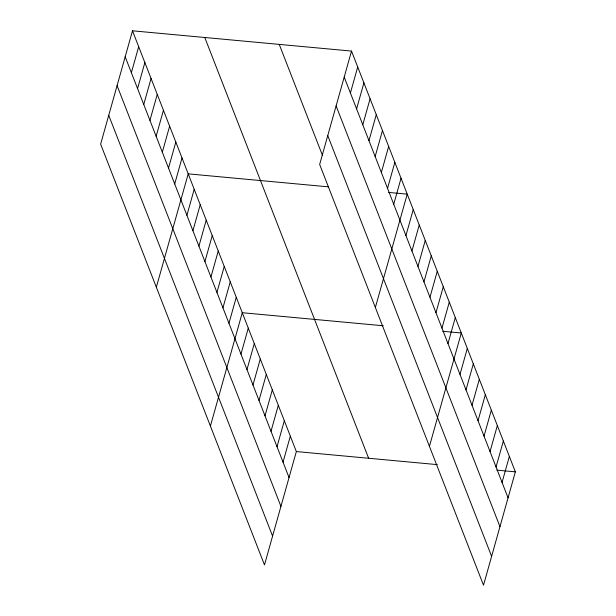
<?xml version="1.0" encoding="UTF-8"?>
<svg xmlns="http://www.w3.org/2000/svg" width="616" height="616" viewBox="0 0 616 616"><rect width="100%" height="100%" fill="white"/><g stroke="black" fill="none" stroke-linecap="round" stroke-linejoin="round"><path stroke-width="0.92" d="M132.494 30.8L100.631 144.152L264.48 564.918L296.342 451.567L132.494 30.8L351.52 51.082L515.369 471.848L483.506 585.2L319.658 164.434L351.52 51.082M131.37 72.696L138.685 46.693M137.561 88.588L144.868 62.593M143.751 104.489L151.059 78.486M149.942 120.382L157.249 94.379M156.133 136.275L163.44 110.279M162.324 152.175L169.631 126.172M168.514 168.068L175.822 142.065M174.705 183.961L182.013 157.966M156.341 287.21L188.203 173.858L328.266 186.833M186.902 215.284L194.209 189.289M192.908 230.715L200.215 204.712M198.914 246.146L206.221 220.143M204.928 261.569L212.235 235.574M210.934 277L218.241 250.997M216.94 292.423L224.247 266.428M222.946 307.854L230.253 281.858M228.952 323.285L236.267 297.282M210.41 426.064L242.273 312.712L383.291 325.772M240.971 354.138L248.279 328.135M246.977 369.569L254.285 343.566M252.984 384.992L260.298 358.997M258.997 400.423L266.305 374.42M350.404 92.978L357.711 66.982M265.003 415.854L272.31 389.851M356.595 108.878L363.902 82.875M271.009 431.277L278.317 405.282M362.778 124.771L370.093 98.768M277.015 446.708L284.33 420.705M368.969 140.664L376.276 114.668M283.029 462.131L290.336 436.136M375.159 156.564L382.467 130.561M381.35 172.457L388.658 146.454M387.541 188.35L394.848 162.355M393.732 204.25L401.039 178.247M375.367 307.5L407.23 194.14L388.696 192.431M405.929 235.574L413.236 209.571M411.935 250.997L419.242 225.002M417.948 266.428L425.256 240.425M423.954 281.858L431.262 255.856M429.96 297.282L437.268 271.286M435.966 312.712L443.274 286.71M441.972 328.135L449.287 302.14M447.986 343.566L455.293 317.571M429.437 446.346L461.299 332.994L442.765 331.277M459.998 374.42L467.305 348.425M466.004 389.851L473.319 363.848M472.018 405.282L479.325 379.279M478.024 420.705L485.331 394.71M484.03 436.136L491.337 410.133M490.036 451.559L497.351 425.564M496.049 466.99L503.357 440.994M502.055 482.42L509.363 456.418M296.342 451.567L437.36 464.626M496.835 470.131L515.369 471.848M344.213 77.085L508.061 497.843M336.105 105.914L499.961 526.672M327.758 135.612L491.614 556.371M279.24 44.391L322.568 155.656M204.774 37.491L368.622 458.258M125.187 56.803L289.035 477.562M117.079 85.624L280.935 506.39M108.732 115.323L272.58 536.089"/></g></svg>
